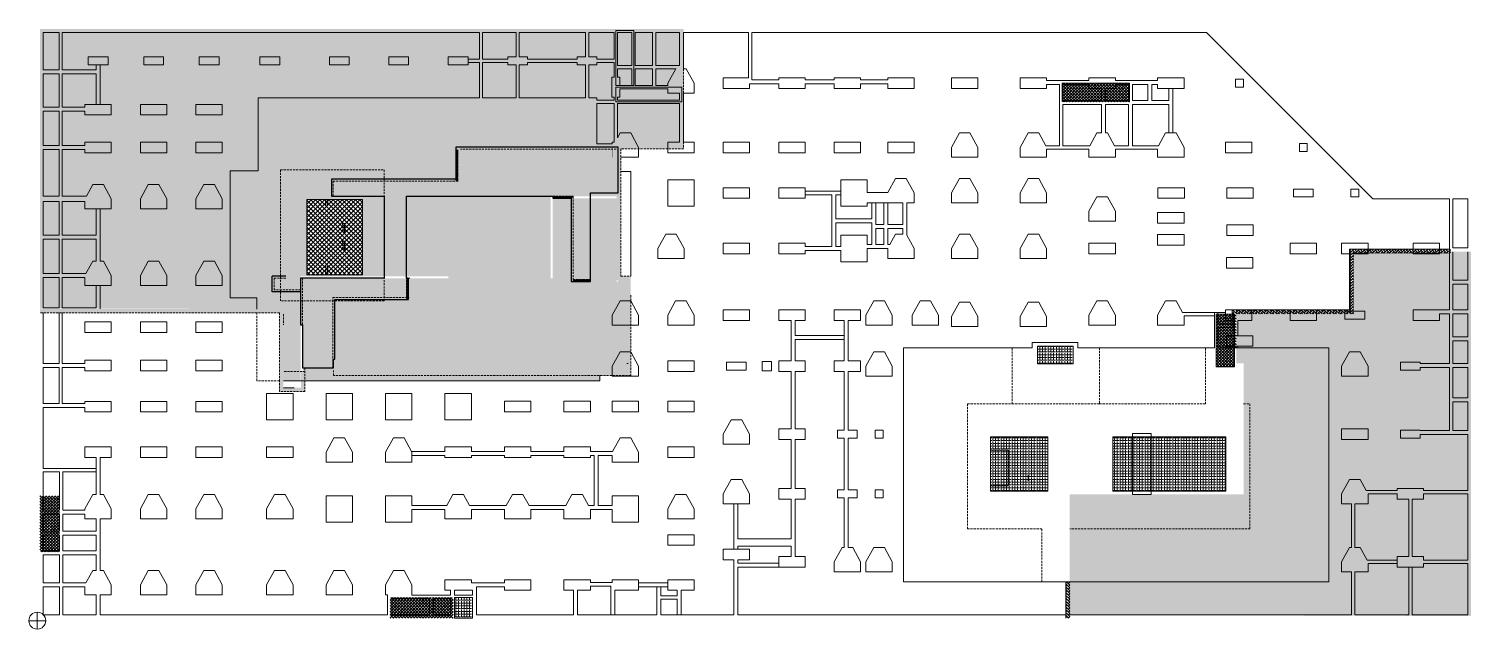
# Model space of a CAD drawing. Header units: millimetres. Extents: x -1281 to 217000, y -1281 to 89532.
import ezdxf

# ---------------------------------------------------------------- set-up
doc = ezdxf.new("R2010")
doc.units = ezdxf.units.MM
doc.linetypes.add('HIDDEN2', pattern=[4.7625, 3.175, -1.5875])
doc.layers.get('0').update_dxf_attribs({"lineweight": 20})
doc.layers.get('Defpoints').update_dxf_attribs({"color": 151, "lineweight": 9})
doc.layers.add('A-TXT1', color=3, linetype='Continuous')
for name, color, linetype, lineweight in [('NDC_S_ HATCH HIDE', 251, 'Continuous', 9), ('NDC_S_DIM', 1, 'Continuous', 15), ('NDC_S_FOUNDATION', 6, 'Continuous', 35), ('NDC_S_HATCH MATERIAL', 8, 'Continuous', 13), ('NDC_S_THIN LINE', 8, 'Continuous', 9)]:
    doc.layers.add(name, color=color, linetype=linetype, lineweight=lineweight)
pattern_1 = [(0, (0, 0), (0, 419.1), [304.8, -114.3]), (90, (0, 0), (-419.1, 3e-14), [304.8, -114.3])]

msp = doc.modelspace()

# ---------------------------------------------------------------- hatches: boundary and pattern name
at = {"layer": 'NDC_S_ HATCH HIDE', "ltscale": 100}
h = msp.add_hatch(dxfattribs=at)
h.set_pattern_fill('CROSS', color=251, scale=100)
h.paths.add_polyline_path([(78000, 51800), (77700, 51800), (77700, 64200), (62199, 64200), (62200, 51800), (56199, 51800), (56199, 49750), (56199, 51800), (40150, 51800), (40150, 36300), (44850, 36300), (44850, 38550), (44850, 36300), (62850, 36300), (85150, 36300), (85150, 37700), (89200, 37700), (89200, 38076), (89200, 51500), (87900, 51500), (87900, 51300), (87702, 51300), (87702, 63900), (78000, 63900)])
h.paths.add_polyline_path([(40799, 63700), (49199, 63700), (49199, 52300), (40799, 52300)])
h.paths.add_polyline_path([(39850, 49750), (39850, 49750), (39850, 52100), (62199, 52100), (62199, 64200), (87702, 64200), (87702, 66800), (87702, 71950), (97200, 71950), (97200, 89500), (400, 89532), (400, 47218), (37248, 47150), (37252, 36300), (39850, 36300)])
h = msp.add_hatch(dxfattribs=at)
h.set_pattern_fill('CROSS', color=251, scale=100)
h.paths.add_polyline_path([(217000, 55800), (199200, 55800), (199200, 46900), (181450, 46900), (181450, 38950), (182550, 38950), (182550, 28300), (182550, 19100), (156260, 19100), (156250, 900), (217000, 700), (217000, 28300), (217000, 28300)])
at = {"layer": 'NDC_S_DIM', "ltscale": 100}
h = msp.add_hatch(dxfattribs=at)
h.set_pattern_fill('ANSI37', color=251, scale=100)
h.paths.add_polyline_path([(155100, 81300), (165300, 81300), (165300, 78500), (155100, 78500)])
h = msp.add_hatch(dxfattribs=at)
h.set_pattern_fill('ANSI37', color=251, scale=100)
h.paths.add_polyline_path([(178400, 38400), (181200, 38400), (181200, 46350), (178400, 46350)])
h = msp.add_hatch(dxfattribs=at)
h.set_pattern_fill('ANSI37', color=251, scale=100)
h.paths.add_polyline_path([(400, 12600), (400, 10400), (3350, 10400), (3350, 18900), (400, 18900), (400, 12600)])
h = msp.add_hatch(dxfattribs=at)
h.set_pattern_fill('ANSI37', color=251, scale=100)
h.paths.add_polyline_path([(59700, 400), (62950, 400), (62950, 3500), (53400, 3500), (53400, 400)])
at = {"layer": 'NDC_S_HATCH MATERIAL', "ltscale": 100}
h = msp.add_hatch(dxfattribs=at)
h.set_pattern_fill('ANSI37', color=256, scale=150)
h.paths.add_polyline_path([(40799, 52300), (49199, 52300), (49199, 63700), (40799, 63700)])
h = msp.add_hatch(dxfattribs=at)
h.set_pattern_fill('ANGLE', color=256, scale=60)
h.set_pattern_definition(pattern_1)
h.paths.add_polyline_path([(151350, 38850), (156750, 38850), (156750, 41550), (151350, 41550)])
h = msp.add_hatch(dxfattribs=at)
h.set_pattern_fill('ANGLE', color=256, scale=60)
h.set_pattern_definition(pattern_1)
h.paths.add_polyline_path([(152950, 19600), (152950, 27800), (144250, 27800), (144250, 19600)])
h = msp.add_hatch(dxfattribs=at)
h.set_pattern_fill('ANGLE', color=256, scale=60)
h.set_pattern_definition(pattern_1)
h.paths.add_polyline_path([(162750, 19600), (179850, 19600), (179850, 27800), (162750, 27800)])
h = msp.add_hatch(dxfattribs=at)
h.set_pattern_fill('ANGLE', color=256, scale=60)
h.set_pattern_definition([(0, (50, 150), (0, 419.1), [304.8, -114.3]), (90, (50, 150), (-419.1, 3e-14), [304.8, -114.3])])
h.paths.add_polyline_path([(63150, 400), (65850, 400), (65850, 3500), (63150, 3500)])
at = {"layer": 'NDC_S_THIN LINE', "ltscale": 100}
h = msp.add_hatch(dxfattribs=at)
h.set_pattern_fill('AR-HBONE', color=251, scale=3)
h.set_pattern_definition([(45, (4.5, -17025.54), (0, 431.0523), [914.4, -304.8]), (135, (220.04, -16810), (4e-14, 431.0523), [914.4, -304.8])])
h.paths.add_polyline_path([(40500, 34650), (40500, 37700), (39900, 37700), (39900, 35250), (37250, 35250), (37250, 46100), (37250, 46350), (37250, 47150), (405, 47150), (405, 46550), (36650, 46550), (36650, 34650)])
h.paths.add_polyline_path([(44850, 37700), (44850, 37100), (81700, 37100), (83200, 37100), (85150, 37100), (89800, 37100), (89800, 52100), (88302, 52100), (88302, 71400), (97800, 71400), (97800, 72600), (97800, 78250), (97800, 83480), (97800, 89500), (97200, 89500), (97200, 83700), (97200, 79800), (97200, 77694), (97200, 72000), (87702, 72000), (87702, 51500), (89200, 51500), (89200, 37700), (84550, 37700), (83200, 37700)])
h = msp.add_hatch(dxfattribs=at)
h.set_pattern_fill('BTCT', color=251, scale=50, pattern_type=2)
h.set_pattern_definition([(50, (0, 0), (358.6301, -31.3761), [37.5, -412.5]), (355, (0, 0), (-69.3757, 376.096), [30, -330]), (100.4514, (29.9, -2.6), (289.2547, 344.7198), [31.8701, -350.571]), (46.1842, (0, 100), (533.6205, -82.7595), [56.25, -618.75]), (96.6356, (44.47, 93.1), (467.3314, 487.059), [47.805, -525.8565]), (351.1842, (0, 100), (467.331, 487.0593), [45, -495]), (21, (50, 75), (298.4535, -201.3094), [37.5, -412.5]), (326, (50, 75), (121.6577, 362.575), [30, -330]), (71.4514, (74.87, 58.22), (420.1113, 161.2652), [31.8701, -350.571]), (37.5, (0, 0), (6.07993, 166.44693), [0, -326, 0, -335, 0, -331.25]), (7.5, (0, 0), (131.53477, 197.20586), [0, -191, 0, -318.5, 0, -126.25]), (327.5, (-111.5, 0), (266.91122, -11.27744), [0, -125, 0, -390, 0, -517.5]), (317.5, (-161.5, 0), (291.5931, 50.0525), [0, -162.5, 0, -259, 0, -367.5]), (45, (0, 0), (-79.54951, 79.54951), [])])
h.paths.add_polyline_path([(63650, 71250), (63350, 71250), (63350, 66500), (63650, 66500)])
h = msp.add_hatch(dxfattribs=at)
h.set_pattern_fill('BTCT', color=251, scale=50, angle=90, pattern_type=2)
h.set_pattern_definition([(140, (135660, 7950), (31.3761, 358.6301), [37.5, -412.5]), (85, (135660, 7950), (-376.096, -69.3757), [30, -330]), (190.4514, (135662.6, 7979.9), (-344.7198, 289.2547), [31.8701, -350.571]), (136.1842, (135560, 7950), (82.7595, 533.6205), [56.25, -618.75]), (186.6356, (135566.9, 7994.47), (-487.059, 467.3314), [47.805, -525.8565]), (81.1842, (135560, 7950), (-487.0593, 467.331), [45, -495]), (111, (135585, 8000), (201.3094, 298.4535), [37.5, -412.5]), (56, (135585, 8000), (-362.575, 121.6577), [30, -330]), (161.4514, (135601.78, 8024.87), (-161.2652, 420.1113), [31.8701, -350.571]), (127.5, (135660, 7950), (-166.44693, 6.07993), [0, -326, 0, -335, 0, -331.25]), (97.5, (135660, 7950), (-197.20586, 131.53477), [0, -191, 0, -318.5, 0, -126.25]), (57.5, (135660, 7838.5), (11.27744, 266.91122), [0, -125, 0, -390, 0, -517.5]), (47.5, (135660, 7788.5), (-50.0525, 291.5931), [0, -162.5, 0, -259, 0, -367.5]), (135, (135660, 7950), (-79.54951, -79.54951), [])])
h.paths.add_polyline_path([(64050, 71650), (64050, 71350), (87702, 71350), (87702, 71650)])
h = msp.add_hatch(dxfattribs=at)
h.set_pattern_fill('BTCT', color=251, scale=50, pattern_type=2)
h.set_pattern_definition([(50, (-18850, -4450), (358.6301, -31.3761), [37.5, -412.5]), (355, (-18850, -4450), (-69.3757, 376.0961), [30, -330]), (100.4514, (-18820.1, -4452.6), (289.2547, 344.7198), [31.8701, -350.571]), (46.1842, (-18850, -4350), (533.6205, -82.7595), [56.25, -618.75]), (96.6356, (-18805.53, -4356.9), (467.3314, 487.059), [47.8051, -525.8565]), (351.1842, (-18850, -4350), (467.331, 487.0593), [45, -495]), (21, (-18800, -4375), (298.4535, -201.30945), [37.5, -412.5]), (326, (-18800, -4375), (121.6577, 362.575), [30, -330]), (71.4514, (-18775.13, -4391.78), (420.1113, 161.2652), [31.8701, -350.571]), (37.5, (-18850, -4450), (6.07993, 166.44693), [0, -326, 0, -335, 0, -331.25]), (7.5, (-18850, -4450), (131.53477, 197.20586), [0, -191, 0, -318.5, 0, -126.25]), (327.5, (-18961.5, -4450), (266.91122, -11.27744), [0, -125, 0, -390, 0, -517.5]), (317.5, (-19011.5, -4450), (291.5931, 50.0525), [0, -162.5, 0, -259, 0, -367.5]), (45, (-18850, -4450), (-79.54951, 79.54951), [])])
h.paths.add_polyline_path([(44800, 66500), (63350, 66500), (63350, 66800), (44500, 66800), (44500, 64200), (44800, 64200)])
h = msp.add_hatch(dxfattribs=at)
h.set_pattern_fill('BTCT', color=251, scale=50, angle=90, pattern_type=2)
h.set_pattern_definition([(140, (149610, 500), (31.3761, 358.6301), [37.5, -412.5]), (85, (149610, 500), (-376.096, -69.3757), [30, -330]), (190.4514, (149612.6, 529.9), (-344.7198, 289.2547), [31.8701, -350.571]), (136.1842, (149510, 500), (82.7595, 533.6205), [56.25, -618.75]), (186.6356, (149516.9, 544.47), (-487.059, 467.3314), [47.805, -525.8565]), (81.1842, (149510, 500), (-487.0593, 467.331), [45, -495]), (111, (149535, 550), (201.3094, 298.4535), [37.5, -412.5]), (56, (149535, 550), (-362.575, 121.6577), [30, -330]), (161.4514, (149551.78, 574.87), (-161.2652, 420.1113), [31.8701, -350.571]), (127.5, (149610, 500), (-166.44693, 6.07993), [0, -326, 0, -335, 0, -331.25]), (97.5, (149610, 500), (-197.20586, 131.53477), [0, -191, 0, -318.5, 0, -126.25]), (57.5, (149610, 388.5), (11.27744, 266.91122), [0, -125, 0, -390, 0, -517.5]), (47.5, (149610, 338.5), (-50.0525, 291.5931), [0, -162.5, 0, -259, 0, -367.5]), (135, (149610, 500), (-79.54951, -79.54951), [])])
h.paths.add_polyline_path([(78000, 64200), (78000, 63900), (80950, 63900), (80950, 64200)])
h = msp.add_hatch(dxfattribs=at)
h.set_pattern_fill('BTCT', color=251, scale=50, pattern_type=2)
h.set_pattern_definition([(50, (17450, -7653.4), (358.6301, -31.3761), [37.5, -412.5]), (355, (17450, -7653.4), (-69.3757, 376.096), [30, -330]), (100.4514, (17479.9, -7656.02), (289.2547, 344.7198), [31.8701, -350.571]), (46.1842, (17450, -7553.4), (533.6205, -82.7595), [56.25, -618.75]), (96.6356, (17494.47, -7560.3), (467.3314, 487.059), [47.805, -525.8565]), (351.1842, (17450, -7553.4), (467.331, 487.0593), [45, -495]), (21, (17500, -7578.4), (298.4535, -201.3094), [37.5, -412.5]), (326, (17500, -7578.4), (121.6577, 362.575), [30, -330]), (71.4514, (17524.87, -7595.2), (420.1113, 161.2652), [31.8701, -350.571]), (37.5, (17450, -7653.41), (6.07993, 166.44693), [0, -326, 0, -335, 0, -331.25]), (7.5, (17450, -7653.41), (131.53477, 197.20586), [0, -191, 0, -318.5, 0, -126.25]), (327.5, (17338.5, -7653.41), (266.91122, -11.27744), [0, -125, 0, -390, 0, -517.5]), (317.5, (17288.5, -7653.4), (291.5931, 50.0525), [0, -162.5, 0, -259, 0, -367.5]), (45, (17450, -7653.41), (-79.54951, 79.54951), [])])
h.paths.add_polyline_path([(81100, 64200), (80800, 64200), (80800, 51300), (81100, 51300)])
h = msp.add_hatch(dxfattribs=at)
h.set_pattern_fill('AR-HBONE', color=251, scale=3)
h.set_pattern_definition([(45, (-129833.46, 0), (0, 431.0523), [914.4, -304.8]), (135, (-129617.93, 215.53), (4e-14, 431.0523), [914.4, -304.8])])
h.paths.add_polyline_path([(199200, 55598), (213850, 55598), (213850, 56198), (198600, 56198), (198600, 47000), (180850, 47000), (180850, 41300), (181450, 41300), (181450, 46400), (199200, 46400)])
h = msp.add_hatch(dxfattribs=at)
h.set_pattern_fill('BTCT', color=251, scale=50, pattern_type=2)
h.set_pattern_definition([(50, (-23500, -19449.98), (358.6301, -31.3761), [37.5, -412.5]), (355, (-23500, -19449.98), (-69.3757, 376.096), [30, -330]), (100.4514, (-23470.1, -19452.6), (289.2547, 344.7198), [31.8701, -350.571]), (46.1842, (-23500, -19350), (533.6205, -82.7595), [56.25, -618.75]), (96.6356, (-23455.53, -19356.9), (467.3314, 487.059), [47.805, -525.8565]), (351.1842, (-23500, -19350), (467.331, 487.0593), [45, -495]), (21, (-23450, -19374.98), (298.4535, -201.3094), [37.5, -412.5]), (326, (-23450, -19374.98), (121.6577, 362.575), [30, -330]), (71.4514, (-23425.13, -19391.76), (420.1113, 161.2652), [31.8701, -350.571]), (37.5, (-23500, -19449.98), (6.07993, 166.44693), [0, -326, 0, -335, 0, -331.25]), (7.5, (-23500, -19449.98), (131.53477, 197.20586), [0, -191, 0, -318.5, 0, -126.25]), (327.5, (-23611.5, -19449.98), (266.91122, -11.27744), [0, -125, 0, -390, 0, -517.5]), (317.5, (-23661.5, -19449.98), (291.5931, 50.0525), [0, -162.5, 0, -259, 0, -367.5]), (45, (-23500, -19449.98), (-79.54951, 79.54951), [])])
h.paths.add_polyline_path([(40150, 51800), (39850, 51800), (39850, 50050), (35850, 50050), (35850, 51800), (37600, 51800), (37600, 52100), (35550, 52100), (35550, 49750), (39850, 49750), (39850, 44750), (40150, 44750)])
h = msp.add_hatch(dxfattribs=at)
h.set_pattern_fill('BTCT', color=251, scale=50, pattern_type=2)
h.set_pattern_definition([(50, (-7450.8, -19450), (358.6301, -31.3761), [37.5, -412.5]), (355, (-7450.8, -19450), (-69.3757, 376.096), [30, -330]), (100.4514, (-7420.9, -19452.6), (289.2547, 344.7198), [31.8701, -350.571]), (46.1842, (-7450.8, -19350), (533.6205, -82.7595), [56.25, -618.75]), (96.6356, (-7406.33, -19356.9), (467.3314, 487.059), [47.805, -525.8565]), (351.1842, (-7450.8, -19350), (467.331, 487.0593), [45, -495]), (21, (-7400.8, -19375), (298.4535, -201.3094), [37.5, -412.5]), (326, (-7400.8, -19375), (121.6577, 362.575), [30, -330]), (71.4514, (-7375.93, -19391.78), (420.1113, 161.2652), [31.8701, -350.571]), (37.5, (-7450.8, -19450), (6.07993, 166.44693), [0, -326, 0, -335, 0, -331.25]), (7.5, (-7450.8, -19450), (131.53477, 197.20586), [0, -191, 0, -318.5, 0, -126.25]), (327.5, (-7562.3, -19450), (266.91122, -11.27744), [0, -125, 0, -390, 0, -517.5]), (317.5, (-7612.3, -19450), (291.5931, 50.0525), [0, -162.5, 0, -259, 0, -367.5]), (45, (-7450.8, -19450), (-79.54951, 79.54951), [])])
h.paths.add_polyline_path([(56199, 51800), (55899, 51800), (55899, 48600), (56199, 48600)])
h = msp.add_hatch(dxfattribs=at)
h.set_pattern_fill('BTCT', color=251, scale=50, angle=90, pattern_type=2)
h.set_pattern_definition([(140, (152710.68, -12100), (31.3761, 358.6301), [37.5, -412.5]), (85, (152710.68, -12100), (-376.096, -69.3757), [30, -330]), (190.4514, (152713.3, -12070.1), (-344.7198, 289.2547), [31.8701, -350.571]), (136.1842, (152610.68, -12100), (82.7595, 533.6205), [56.25, -618.75]), (186.6356, (152617.57, -12055.53), (-487.059, 467.3314), [47.805, -525.8565]), (81.1842, (152610.7, -12100), (-487.0593, 467.331), [45, -495]), (111, (152635.68, -12050), (201.3094, 298.4535), [37.5, -412.5]), (56, (152635.68, -12050), (-362.575, 121.6577), [30, -330]), (161.4514, (152652.45, -12025.13), (-161.2652, 420.1113), [31.8701, -350.571]), (127.5, (152710.68, -12100), (-166.44693, 6.07993), [0, -326, 0, -335, 0, -331.25]), (97.5, (152710.68, -12100), (-197.20586, 131.53477), [0, -191, 0, -318.5, 0, -126.25]), (57.5, (152710.68, -12211.5), (11.27744, 266.91122), [0, -125, 0, -390, 0, -517.5]), (47.5, (152710.68, -12261.5), (-50.0525, 291.5931), [0, -162.5, 0, -259, 0, -367.5]), (135, (152710.68, -12100), (-79.54951, -79.54951), [])])
h.paths.add_polyline_path([(81101, 51600), (81101, 51300), (83700, 51300), (83700, 51600)])
h = msp.add_hatch(dxfattribs=at)
h.set_pattern_fill('BTCT', color=251, scale=50, angle=90, pattern_type=2)
h.set_pattern_definition([(140, (125310.68, -14800), (31.3761, 358.6301), [37.5, -412.5]), (85, (125310.68, -14800), (-376.0961, -69.3757), [30, -330]), (190.4514, (125313.3, -14770.1), (-344.7198, 289.2547), [31.8701, -350.571]), (136.1842, (125210.68, -14800), (82.7595, 533.6205), [56.25, -618.75]), (186.6356, (125217.57, -14755.53), (-487.059, 467.3314), [47.805, -525.8565]), (81.1842, (125210.7, -14800), (-487.0593, 467.331), [45, -495]), (111, (125235.68, -14750), (201.30945, 298.4535), [37.5, -412.5]), (56, (125235.68, -14750), (-362.575, 121.6577), [30, -330]), (161.4514, (125252.45, -14725.13), (-161.2652, 420.1113), [31.8701, -350.571]), (127.5, (125310.68, -14800), (-166.44693, 6.07993), [0, -326, 0, -335, 0, -331.25]), (97.5, (125310.68, -14800), (-197.20586, 131.53477), [0, -191, 0, -318.5, 0, -126.25]), (57.5, (125310.68, -14911.5), (11.27744, 266.91122), [0, -125, 0, -390, 0, -517.5]), (47.5, (125310.68, -14961.5), (-50.0525, 291.5931), [0, -162.5, 0, -259, 0, -367.5]), (135, (125310.68, -14800), (-79.54951, -79.54951), [])])
h.paths.add_polyline_path([(44750, 48900), (44750, 48600), (56199, 48597), (56199, 48897)])
h = msp.add_hatch(dxfattribs=at)
h.set_pattern_fill('BTCT', color=251, scale=50, pattern_type=2)
h.set_pattern_definition([(50, (-18600, -22650), (358.6301, -31.3761), [37.5, -412.5]), (355, (-18600, -22650), (-69.3757, 376.096), [30, -330]), (100.4514, (-18570.1, -22652.6), (289.2547, 344.7198), [31.8701, -350.571]), (46.1842, (-18600, -22550), (533.6205, -82.7595), [56.25, -618.75]), (96.6356, (-18555.53, -22556.9), (467.3314, 487.059), [47.805, -525.8565]), (351.1842, (-18600, -22550), (467.331, 487.0593), [45, -495]), (21, (-18550, -22575), (298.4535, -201.3094), [37.5, -412.5]), (326, (-18550, -22575), (121.6577, 362.575), [30, -330]), (71.4514, (-18525.13, -22591.78), (420.1113, 161.2652), [31.8701, -350.571]), (37.5, (-18600, -22650), (6.07993, 166.44693), [0, -326, 0, -335, 0, -331.25]), (7.5, (-18600, -22650), (131.53477, 197.20586), [0, -191, 0, -318.5, 0, -126.25]), (327.5, (-18711.5, -22650), (266.91122, -11.27744), [0, -125, 0, -390, 0, -517.5]), (317.5, (-18761.5, -22650), (291.5931, 50.0525), [0, -162.5, 0, -259, 0, -367.5]), (45, (-18600, -22650), (-79.54951, 79.54951), [])])
h.paths.add_polyline_path([(45050, 48600), (44750, 48600), (44750, 38300), (45050, 38300)])
h = msp.add_hatch(dxfattribs=at)
h.set_pattern_fill('AR-HBONE', color=251, scale=3)
edge = h.paths.add_edge_path()
edge.add_arc((156199, 1924), 3976, 89.12674, 90.87326)
edge.add_line((156139, 5900), (155660, 5900))
edge.add_line((155660, 5900), (155660, 900))
edge.add_line((155660, 900), (155660, 400))
edge.add_line((155660, 400), (156260, 400))
edge.add_line((156260, 400), (156260, 5900))

# ---------------------------------------------------------------- linework, layer by layer
at = {"ltscale": 100}
for p, q in [((3300, 89000), (900, 89000)), ((900, 83350), (900, 89000)), ((3300, 89000), (3300, 83350)), ((66900, 89000), (3750, 89000)), ((66900, 84950), (66900, 89000)), ((67400, 84950), (67400, 89000)), ((72450, 89000), (67400, 89000)), ((82950, 89000), (72950, 89000)), ((87300, 89000), (83450, 89000)), ((87800, 84000), (87800, 89000)), ((90000, 89000), (87800, 89000)), ((90000, 84000), (90000, 89000)), ((90500, 84000), (90500, 89000)), ((93100, 89000), (90500, 89000)), ((93100, 84000), (93100, 89000)), ((97200, 89000), (93600, 89000)), ((93600, 84000), (93600, 89000)), ((97200, 84000), (97200, 89000)), ((176925, 89000), (108150, 89000)), ((176925, 89000), (202125, 63800)), ((3300, 83350), (900, 83350)), ((8900, 83350), (3750, 83350)), ((8900, 84100), (8900, 83350)), ((9500, 84100), (9500, 78100)), ((66900, 84950), (65200, 84950)), ((66900, 84450), (65200, 84450)), ((66900, 79100), (66900, 84450)), ((71200, 84950), (67400, 84950)), ((71200, 84450), (67400, 84450)), ((67400, 79100), (67400, 84450)), ((87800, 84000), (90000, 84000)), ((87800, 82200), (87800, 83500)), ((90500, 84000), (93100, 84000)), ((93600, 84000), (97200, 84000)), ((93600, 80950), (93600, 83500)), ((900, 77700), (900, 82750)), ((3300, 82750), (900, 82750)), ((3300, 82750), (3300, 77700)), ((8900, 82750), (3750, 82750)), ((8900, 82750), (8900, 78100)), ((90000, 80950), (88150, 80950)), ((95400, 80950), (93600, 80950)), ((107800, 81200), (112200, 81200)), ((116200, 81800), (120600, 81800)), ((116200, 81200), (120600, 81200)), ((124600, 81800), (128700, 81800)), ((124600, 81200), (128700, 81200)), ((152750, 81700), (159150, 81700)), ((154725, 81100), (152750, 81100)), ((154725, 81100), (154725, 71850)), ((159150, 81100), (155225, 81100)), ((155225, 81100), (155225, 78675)), ((163150, 81700), (169550, 81700)), ((163150, 81100), (165125, 81100)), ((165125, 81100), (165125, 78675)), ((165725, 81100), (165725, 78675)), ((165725, 81100), (168075, 81100)), ((168075, 81100), (168075, 78675)), ((168675, 81100), (168675, 78675)), ((168675, 81100), (169550, 81100)), ((87800, 78750), (87800, 79200)), ((95400, 80450), (88150, 80450)), ((161050, 78675), (155225, 78675)), ((161050, 80500), (161050, 78675)), ((161650, 80500), (161650, 78675)), ((165125, 78675), (161650, 78675)), ((165725, 78675), (168075, 78675)), ((168675, 78675), (171250, 78675)), ((171250, 80500), (171250, 78675)), ((171850, 80500), (171850, 73780)), ((3300, 77700), (900, 77700)), ((900, 71900), (900, 77100)), ((3300, 77100), (900, 77100)), ((3300, 77100), (3300, 71900)), ((3750, 77100), (3750, 71900)), ((97200, 78250), (87800, 78250)), ((87800, 73053), (87800, 78250)), ((155225, 78075), (155225, 71850)), ((161050, 78075), (155225, 78075)), ((161050, 78075), (161050, 73780)), ((165125, 78075), (161650, 78075)), ((161650, 78075), (161650, 73780)), ((165125, 78075), (165125, 71850)), ((165725, 78075), (171250, 78075)), ((165725, 78075), (165725, 71850)), ((171250, 78075), (171250, 73780)), ((3300, 71900), (900, 71900)), ((3300, 71300), (900, 71300)), ((900, 64200), (900, 71300)), ((3300, 71300), (3300, 64200)), ((7200, 71900), (3750, 71900)), ((7200, 71300), (3750, 71300)), ((3750, 71300), (3750, 64200)), ((159150, 71350), (152750, 71350)), ((159288, 71850), (155225, 71850)), ((165125, 71850), (163012, 71850)), ((169550, 71350), (163150, 71350)), ((169688, 71850), (165725, 71850)), ((89800, 67950), (88302, 67950)), ((89800, 52100), (89800, 67950)), ((121600, 62700), (121600, 66700)), ((121600, 66700), (125600, 66700)), ((125600, 66700), (125600, 64775)), ((128741, 64775), (129900, 66880)), ((131500, 66880), (129900, 66880)), ((132700, 64700), (131500, 66880)), ((3300, 64200), (900, 64200)), ((900, 58300), (900, 63400)), ((900, 63400), (3300, 63400)), ((3300, 63400), (3300, 58300)), ((3750, 64200), (7420, 64200)), ((3750, 63400), (3750, 58300)), ((3750, 63400), (7200, 63400)), ((116200, 65000), (121600, 65000)), ((120255, 64400), (116200, 64400)), ((120255, 56600), (120255, 64400)), ((120855, 64400), (120855, 60775)), ((120855, 64400), (121600, 64400)), ((125600, 64775), (128741, 64775)), ((132700, 63200), (132700, 64700)), ((202125, 63800), (213725, 63800)), ((213725, 47000), (213725, 63800)), ((214225, 56400), (214225, 63800)), ((216500, 63800), (214225, 63800)), ((216500, 56400), (216500, 63800)), ((8900, 62300), (8900, 58300)), ((9500, 62300), (9500, 54380)), ((121600, 62700), (125600, 62700)), ((125600, 63200), (130975, 63200)), ((125600, 62700), (125600, 63200)), ((126900, 59925), (126900, 63200)), ((128100, 63200), (128100, 59925)), ((128700, 59925), (128700, 63200)), ((130975, 63200), (130975, 59925)), ((131575, 63200), (132700, 63200)), ((131575, 63200), (131575, 58343)), ((126300, 60775), (120855, 60775)), ((120855, 60175), (126300, 60175)), ((126300, 56900), (126300, 60175)), ((128100, 59925), (126900, 59925)), ((126900, 56900), (126900, 59325)), ((126900, 59325), (128100, 59325)), ((128100, 59325), (128100, 56900)), ((130975, 59925), (128700, 59925)), ((128700, 56900), (128700, 59325)), ((128700, 59325), (130975, 59325)), ((130975, 59325), (130975, 58480)), ((3300, 58300), (900, 58300)), ((900, 52500), (900, 57700)), ((3300, 57700), (900, 57700)), ((3300, 57700), (3300, 52500)), ((8900, 58300), (3750, 58300)), ((8900, 57700), (3750, 57700)), ((3750, 57700), (3750, 52500)), ((8900, 57700), (8900, 54380)), ((129030, 56900), (128700, 56900)), ((129900, 58480), (129030, 56900)), ((130975, 58480), (129900, 58480)), ((131575, 58343), (132700, 56300)), ((128700, 56300), (125600, 56300)), ((125600, 56300), (125600, 54300)), ((128700, 54800), (128700, 56300)), ((132700, 54800), (128700, 54800)), ((132700, 56300), (132700, 54800)), ((198600, 47000), (198601, 56198)), ((198601, 56198), (213726, 56198)), ((214225, 56400), (216500, 56400)), ((214225, 51500), (214225, 55800)), ((216500, 51500), (216500, 55800)), ((3300, 52500), (900, 52500)), ((7365, 52500), (3750, 52500)), ((125600, 54300), (121600, 54300)), ((900, 47350), (900, 51900)), ((3300, 51900), (900, 51900)), ((3300, 51900), (3300, 47350)), ((7200, 51900), (3750, 51900)), ((3750, 51900), (3750, 47350)), ((8900, 50700), (8900, 47350)), ((9500, 50700), (9496, 47180)), ((216500, 51500), (214225, 51500)), ((214225, 47000), (214225, 50900)), ((216500, 50900), (214225, 50900)), ((216500, 47000), (216500, 50900)), ((3300, 47350), (900, 47350)), ((900, 46550), (900, 38900)), ((3300, 46550), (3300, 38900)), ((8900, 47350), (3750, 47350)), ((3750, 46550), (3750, 38900)), ((179800, 46600), (173330, 46600)), ((178175, 46100), (173550, 46100)), ((179800, 46600), (178675, 46600)), ((178675, 46600), (178675, 44850)), ((198600, 47000), (180850, 47000)), ((180850, 41499), (180850, 47000)), ((181200, 44850), (181200, 45900)), ((216500, 47000), (214225, 47000)), ((216500, 46400), (214225, 46400)), ((214225, 42950), (214225, 46400)), ((216500, 42950), (216500, 46400)), ((114100, 45400), (114100, 39300)), ((178675, 44850), (181200, 44850)), ((178675, 44350), (178675, 41300)), ((178675, 44350), (180850, 44350)), ((122100, 42550), (114700, 42550)), ((181700, 41513), (181700, 41300)), ((216500, 42950), (214225, 42950)), ((214225, 38900), (214225, 42350)), ((216500, 42350), (214225, 42350)), ((216500, 38900), (216500, 42350)), ((3300, 38900), (900, 38900)), ((3300, 38300), (900, 38300)), ((900, 38300), (900, 32850)), ((3300, 38300), (3300, 33750)), ((3300, 38050), (3300, 32850)), ((7200, 38900), (3750, 38900)), ((7200, 38300), (3750, 38300)), ((3750, 38300), (3750, 33750)), ((3750, 38050), (3750, 32850)), ((122700, 37700), (122700, 28800)), ((213725, 38900), (209300, 38900)), ((213725, 38300), (209300, 38300)), ((213725, 28750), (213725, 38300)), ((216500, 38900), (214225, 38900)), ((216500, 38300), (214225, 38300)), ((214225, 33700), (214225, 38300)), ((216500, 33700), (216500, 38300)), ((3300, 32850), (900, 32850)), ((7200, 32850), (3750, 32850)), ((216500, 33700), (214225, 33700)), ((214225, 28750), (214225, 33100)), ((216500, 33100), (214225, 33100)), ((216500, 28750), (216500, 33100)), ((7200, 32250), (900, 32250)), ((900, 32250), (900, 23025)), ((216500, 28750), (214225, 28750)), ((122700, 27600), (122700, 19800)), ((216500, 28150), (209300, 28150)), ((216500, 19700), (216500, 28150)), ((56700, 25600), (61700, 25600)), ((56700, 25000), (61700, 25000)), ((65700, 25600), (70700, 25600)), ((65700, 25000), (70700, 25000)), ((74700, 25600), (79700, 25600)), ((74700, 25000), (79700, 25000)), ((83700, 25600), (87055, 25600)), ((83700, 25000), (84300, 25000)), ((84300, 17400), (84300, 25000)), ((84900, 17400), (84900, 25000)), ((84900, 25000), (87000, 25000)), ((900, 23025), (8900, 23025)), ((900, 22525), (3350, 22525)), ((900, 16700), (900, 22525)), ((3350, 22525), (3350, 16700)), ((3850, 22525), (3850, 16700)), ((3850, 22525), (8900, 22525)), ((201125, 19700), (205800, 19700)), ((209800, 19700), (216500, 19700)), ((62900, 19080), (61975, 17400)), ((64500, 19080), (62900, 19080)), ((65425, 17400), (64500, 19080)), ((71900, 19080), (70975, 17400)), ((73500, 19080), (71900, 19080)), ((74425, 17400), (73500, 19080)), ((80900, 19080), (79975, 17400)), ((82500, 19080), (80900, 19080)), ((83425, 17400), (82500, 19080)), ((105400, 10800), (105400, 17700)), ((106000, 12370), (106000, 17700)), ((114100, 18400), (114100, 12370)), ((122700, 18600), (122700, 11080)), ((198900, 17700), (198900, 11080)), ((199400, 17700), (199400, 11080)), ((201400, 19200), (205800, 19200)), ((207550, 18400), (207550, 9700)), ((208050, 18400), (208050, 9700)), ((209800, 19200), (216500, 19200)), ((216500, 9150), (216500, 19200)), ((216500, 9150), (216500, 19200)), ((900, 16700), (3350, 16700)), ((900, 13525), (900, 16100)), ((900, 16100), (3350, 16100)), ((3350, 16100), (3350, 13525)), ((3850, 16700), (7200, 16700)), ((3850, 16100), (7200, 16100)), ((3850, 16100), (3850, 13525)), ((8900, 15400), (8900, 13525)), ((9500, 15400), (9500, 7580)), ((61700, 15400), (65700, 15400)), ((83700, 16800), (87000, 16800)), ((87000, 17400), (84900, 17400)), ((900, 13525), (3350, 13525)), ((3850, 13525), (8900, 13525)), ((900, 10550), (900, 12925)), ((900, 12925), (3350, 12925)), ((3350, 12925), (3350, 10550)), ((3850, 12925), (8900, 12925)), ((3850, 12925), (3850, 10550)), ((8900, 12925), (8900, 10550)), ((114100, 12370), (106000, 12370)), ((106000, 10800), (106000, 11270)), ((114100, 11270), (106000, 11270)), ((114100, 11270), (114100, 9700)), ((900, 10550), (3350, 10550)), ((900, 5700), (900, 9950)), ((900, 9950), (3350, 9950)), ((3350, 9950), (3350, 5700)), ((3850, 10550), (8900, 10550)), ((3850, 9950), (8900, 9950)), ((3850, 9950), (3850, 5700)), ((8900, 9950), (8900, 7580)), ((205800, 9150), (201262, 9150)), ((216500, 9150), (209800, 9150)), ((106000, 8100), (106000, 900)), ((112200, 8100), (106000, 8100)), ((198900, 7400), (198900, 900)), ((199400, 7400), (199400, 900)), ((205800, 8650), (201400, 8650)), ((207550, 8100), (207550, 900)), ((208050, 8100), (208050, 900)), ((216500, 8650), (209800, 8650)), ((216500, 900), (216500, 8650)), ((216500, 900), (216500, 8650)), ((3350, 5700), (900, 5700)), ((900, 900), (900, 5100)), ((3350, 5100), (900, 5100)), ((3350, 5100), (3350, 900)), ((7365, 5700), (3850, 5700)), ((7200, 5100), (3850, 5100)), ((3850, 5100), (3850, 900)), ((61700, 4600), (61700, 6200)), ((61700, 6200), (65700, 6200)), ((62550, 4600), (61700, 4600)), ((62550, 3850), (62550, 4600)), ((65850, 4600), (63150, 4600)), ((63150, 3850), (63150, 4600)), ((65700, 6200), (65700, 5700)), ((65700, 5700), (70700, 5700)), ((65850, 3850), (65850, 4600)), ((66450, 900), (66450, 5100)), ((66450, 5100), (70700, 5100)), ((81150, 900), (81150, 4600)), ((81750, 900), (81750, 4600)), ((83700, 5800), (87000, 5800)), ((83700, 5200), (86800, 5200)), ((86800, 900), (86800, 5200)), ((91000, 5700), (95400, 5700)), ((91000, 5100), (95400, 5100)), ((93775, 5100), (93775, 900)), ((94350, 5100), (94350, 3775)), ((96825, 4600), (96825, 3775)), ((155660, 5900), (155660, 900)), ((8900, 3900), (8900, 900)), ((9500, 3900), (9500, 900)), ((53575, 900), (53575, 3350)), ((53575, 3350), (59350, 3350)), ((59350, 900), (59350, 3350)), ((59950, 900), (59950, 3350)), ((59950, 3350), (62550, 3350)), ((62550, 900), (62550, 3350)), ((63150, 3850), (65850, 3850)), ((63150, 400), (63150, 3500)), ((94350, 3775), (96825, 3775)), ((94375, 3275), (96825, 3275)), ((94375, 3275), (94375, 900)), ((96825, 3275), (96825, 900)), ((3350, 900), (900, 900)), ((8900, 900), (3850, 900)), ((59350, 900), (53575, 900)), ((62550, 900), (59950, 900)), ((81150, 900), (66450, 900)), ((93775, 900), (81750, 900)), ((155660, 900), (106000, 900)), ((198900, 900), (156250, 900)), ((207550, 900), (199400, 900)), ((216500, 900), (208050, 900))]:
    msp.add_line(p, q, dxfattribs=at)
for points in [[(3750, 89000), (3750, 83350)], [(71200, 84950), (71200, 85301), (72450, 85301), (72450, 89000)], [(72950, 89000), (72950, 85301), (74200, 85301), (74200, 84950)], [(74200, 84950), (81700, 84950), (81700, 85300), (82950, 85300), (82950, 89000)], [(83450, 89000), (83450, 85300), (84700, 85300), (84700, 84950), (87300, 84950), (87300, 89000)], [(97800, 79800), (99400, 79800), (99400, 81300), (98200, 83480), (97800, 83480), (97800, 89000), (107650, 89000)], [(107800, 81200), (107800, 80500), (103800, 80500), (103800, 82100), (107650, 82100), (107650, 89000)], [(108150, 89000), (108150, 81800), (112200, 81800), (112200, 82100), (116200, 82100), (116200, 81800)], [(71200, 84450), (71200, 84101), (72450, 84101), (72450, 79100)], [(74200, 84450), (74200, 84101), (72950, 84101), (72950, 79100)], [(82950, 79099), (82950, 84100), (81700, 84100), (81700, 84450), (74200, 84450)], [(87300, 82200), (87300, 84450), (84700, 84450), (84700, 84100), (83450, 84100), (83450, 79099)], [(87800, 83500), (90000, 83500), (90000, 80950)], [(93600, 83500), (96611, 83500), (95400, 81300), (95400, 80950)], [(3750, 82750), (3750, 77700), (7200, 77700), (7200, 78100), (11200, 78100), (11200, 76500), (7200, 76500), (7200, 77100), (3750, 77100)], [(87300, 79200), (86950, 79200), (86950, 82200), (87300, 82200)], [(87800, 82200), (88150, 82200), (88150, 80950)], [(116200, 81200), (116200, 80500), (112200, 80500), (112200, 81200)], [(120600, 81800), (120600, 82100), (124600, 82100), (124600, 81800)], [(124600, 81200), (124600, 80500), (120600, 80500), (120600, 81200)], [(128700, 81800), (128700, 82100), (132700, 82100), (132700, 80500), (128700, 80500), (128700, 81200)], [(152750, 81100), (152750, 80500), (148750, 80500), (148750, 82100), (152750, 82100), (152750, 81700)], [(159150, 81700), (159150, 82100), (163150, 82100), (163150, 81700)], [(161050, 80500), (159150, 80500), (159150, 81100)], [(163150, 81100), (163150, 80500), (161650, 80500)], [(169550, 81700), (169550, 82100), (173550, 82100), (173550, 80500), (169550, 80500), (169550, 81100)], [(66900, 79100), (33400, 79100), (33400, 68030), (29200, 68030), (29200, 48830), (33200, 48830), (33200, 47150)], [(72450, 79100), (67400, 79100)], [(82950, 79100), (72950, 79100)], [(87300, 79200), (87300, 78750), (84700, 78750), (84700, 79100), (83450, 79100)], [(95400, 80450), (95400, 79800), (97200, 79800), (97200, 78750), (87800, 78750)], [(88150, 80450), (88150, 79200), (87800, 79200)], [(97800, 79800), (97800, 72400), (99400, 72400), (99400, 70800), (95400, 70800), (95400, 72400), (97200, 72400), (97200, 78250)], [(87000, 72150), (84700, 72150), (84700, 78250), (87300, 78250), (87300, 72400)], [(7200, 71900), (7200, 72400), (11200, 72400), (11200, 70800), (7200, 70800), (7200, 71300)], [(87000, 72150), (87000, 72400), (87300, 72400)], [(88302, 70100), (91000, 70100), (91000, 71600), (89800, 73780), (88200, 73780), (87800, 73053)], [(154725, 71850), (152612, 71850), (151550, 73780), (149950, 73780), (148750, 71600), (148750, 70100), (152750, 70100), (152750, 71350)], [(161050, 73780), (160350, 73780), (159288, 71850)], [(163012, 71850), (161950, 73780), (161650, 73780)], [(169550, 71350), (169550, 70100), (173550, 70100), (173550, 71600), (172350, 73780), (170750, 73780), (169688, 71850)], [(159150, 71350), (159150, 70100), (163150, 70100), (163150, 71350)], [(7200, 63400), (7200, 62300), (11200, 62300), (11200, 63800), (10000, 65980), (8400, 65980), (7420, 64200)], [(99400, 65100), (99400, 62700), (95400, 62700), (95400, 66700), (99400, 66700), (99400, 65100)], [(126300, 60775), (126300, 63200)], [(120855, 60175), (120855, 56600), (121600, 56600), (121600, 58300), (125600, 58300), (125600, 56900), (126300, 56900)], [(121600, 54300), (121600, 56000), (116200, 56000), (116200, 55500), (112200, 55500), (112200, 57100), (116200, 57100), (116200, 56600), (120255, 56600)], [(126900, 56900), (128100, 56900)], [(7200, 51900), (7200, 50700), (11200, 50700), (11200, 52200), (10000, 54380), (9500, 54380)], [(8900, 54380), (8400, 54380), (7365, 52500)], [(173330, 46600), (172350, 48380), (170750, 48380), (169550, 46200), (169550, 44700), (173550, 44700), (173550, 46100)], [(114100, 45400), (112200, 45400), (112200, 47000), (116200, 47000), (116200, 45400), (114700, 45400), (114700, 43150), (122100, 43150)], [(122700, 39300), (122700, 45400), (124600, 45400), (124600, 47000), (120600, 47000), (120600, 45400), (122100, 45400), (122100, 42650)], [(178175, 46600), (178175, 41300), (157450, 41300), (157450, 42100), (150550, 42100), (150550, 41300), (131100, 41300), (131100, 5900), (155660, 5900)], [(179800, 46600), (179800, 47000), (183800, 47000), (183800, 45400), (181700, 45400), (181700, 43113)], [(181200, 45400), (179800, 45400), (179800, 46600)], [(213725, 38900), (213725, 46400), (212200, 46400), (212200, 45400), (208200, 45400), (208200, 47000), (212200, 47000), (212200, 47000), (213725, 47000)], [(8900, 45200), (11200, 45200), (11200, 43600), (7200, 43600), (7200, 45200), (8900, 45200)], [(114700, 42550), (114700, 39300), (116200, 39300), (116200, 37700), (114700, 37700), (114700, 29000)], [(122100, 42550), (122100, 39300), (120600, 39300), (120600, 37700), (122100, 37700), (122100, 28800), (121100, 28800), (121100, 27600), (122100, 27600), (122100, 19800), (121100, 19800), (121100, 18600), (122100, 18600), (122100, 11080), (121800, 11080), (120600, 8900), (120600, 7400), (124600, 7400), (124600, 8900), (123400, 11080), (122700, 11080)], [(7200, 38900), (7200, 39400), (11200, 39400), (11200, 37800), (7200, 37800), (7200, 38300)], [(114100, 37700), (112200, 37700), (112200, 39300), (114100, 39300)], [(122700, 39300), (124600, 39300), (124600, 37700), (122700, 37700)], [(156260, 5900), (195450, 5900), (195450, 41300), (183800, 41300), (178675, 41300)], [(114100, 20000), (114100, 27400), (112200, 27400), (112200, 29000), (114100, 29000), (114100, 37700)], [(209300, 38300), (209300, 37899), (206300, 37899), (206300, 39099), (209300, 39099), (209300, 38900)], [(37250, 36300), (40405, 36300), (85150, 36300), (85150, 37100)], [(7200, 32850), (7200, 33178), (11200, 33178), (11200, 31578), (7200, 31578), (7200, 32250)], [(114700, 29000), (116200, 29000), (116200, 27400), (114700, 27400)], [(122700, 28800), (124100, 28800), (124100, 27600), (122700, 27600)], [(209300, 28150), (209300, 27599), (206300, 27599), (206300, 28799), (209300, 28799), (209300, 28750), (213725, 28750)], [(8900, 24700), (7200, 24700), (7200, 26300), (11200, 26300), (11200, 24700), (9500, 24700)], [(61700, 25600), (61700, 26300), (65700, 26300), (65700, 25600)], [(70700, 25600), (70700, 26300), (74700, 26300), (74700, 25600)], [(79700, 25600), (79700, 26300), (83700, 26300), (83700, 25600)], [(87000, 25000), (87000, 24000), (91000, 24000), (91000, 25500), (89800, 27680), (88200, 27680), (87055, 25600)], [(114700, 27400), (114700, 20000), (116200, 20000), (116200, 18400), (114700, 18400), (114700, 9700), (116200, 9700), (116200, 8100), (114700, 8100), (114100, 8100)], [(8900, 24700), (8900, 19080), (8400, 19080), (7200, 16900), (7200, 16700)], [(9500, 15400), (11200, 15400), (11200, 16900), (10000, 19080), (9500, 19080), (9500, 24700)], [(65700, 25000), (65700, 24700), (61700, 24700), (61700, 25000)], [(74700, 25000), (74700, 24700), (70700, 24700), (70700, 25000)], [(83700, 25000), (83700, 24700), (79700, 24700), (79700, 25000)], [(114100, 18400), (112200, 18400), (112200, 20000), (114100, 20000)], [(122700, 19800), (124100, 19800), (124100, 18600), (122700, 18600)], [(201125, 19700), (200200, 21380), (198600, 21380), (197400, 19200), (197400, 17700), (198900, 17700)], [(205800, 19700), (205800, 20000), (209800, 20000), (209800, 19700)], [(56700, 16800), (56700, 14900), (52700, 14900), (52700, 18900), (56700, 18900), (56700, 17400), (61975, 17400)], [(87000, 17400), (87000, 18900), (91000, 18900), (91000, 14900), (87000, 14900), (87000, 16800)], [(199400, 17700), (201400, 17700), (201400, 19200)], [(207550, 18400), (205800, 18400), (205800, 19200)], [(209800, 19200), (209800, 18400), (208050, 18400)], [(7200, 16100), (7200, 15400), (8900, 15400)], [(56700, 16800), (61700, 16800)], [(61700, 16800), (61700, 15400), (65700, 15400), (65700, 16800)], [(65425, 17400), (70975, 17400)], [(65700, 16800), (70700, 16800)], [(70700, 16800), (70700, 15400), (74700, 15400), (74700, 16800), (79700, 16800)], [(74425, 17400), (79975, 17400)], [(79700, 16800), (79700, 15400), (83700, 15400), (83700, 16800)], [(83425, 17400), (84300, 17400)], [(198900, 11080), (198600, 11080), (197400, 8900), (197400, 7400), (198900, 7400)], [(201262, 9150), (200200, 11080), (199400, 11080)], [(94375, 900), (105400, 900), (105400, 9200), (103800, 9200), (103800, 10800), (107800, 10800), (107800, 9200), (106000, 9200), (106000, 8700), (112200, 8700)], [(114100, 8100), (112200, 8100), (112200, 9700), (114100, 9700)], [(209800, 8650), (209800, 8100), (205800, 8100), (205800, 9700), (207550, 9700)], [(208050, 9700), (209800, 9700), (209800, 9150)], [(8900, 7580), (8400, 7580), (7365, 5700)], [(62550, 3850), (56700, 3850), (56700, 5400), (55500, 7580), (53900, 7580), (52700, 5400), (52700, 3900), (52975, 3900), (52975, 900), (9500, 900)], [(9500, 3900), (11200, 3900), (11200, 5400), (10000, 7580), (9500, 7580)], [(199400, 7400), (201400, 7400), (201400, 8650)], [(7200, 5100), (7200, 3900), (8900, 3900)], [(70700, 5700), (70700, 6200), (74700, 6200), (74700, 4600), (70700, 4600), (70700, 5100)], [(81150, 4600), (79700, 4600), (79700, 6200), (83700, 6200), (83700, 5800)], [(83700, 5200), (83700, 4600), (81750, 4600)], [(87000, 5800), (87000, 6200), (91000, 6200), (91000, 4600), (87400, 4600), (87400, 900)], [(96825, 4600), (95400, 4600), (95400, 6200), (99400, 6200), (99400, 4600), (97425, 4600), (97425, 900)]]:
    msp.add_lwpolyline(points, dxfattribs=at)
for points in [[(7700, 85300), (10700, 85300), (10700, 84100), (7700, 84100)], [(16100, 85300), (19100, 85300), (19100, 84100), (16100, 84100)], [(24500, 85300), (27500, 85300), (27500, 84100), (24500, 84100)], [(33700, 85300), (36700, 85300), (36700, 84100), (33700, 84100)], [(44200, 85300), (47200, 85300), (47200, 84100), (44200, 84100)], [(53200, 85300), (56200, 85300), (56200, 84100), (53200, 84100)], [(62200, 85300), (65200, 85300), (65200, 84100), (62200, 84100)], [(138350, 82100), (142350, 82100), (142350, 80500), (138350, 80500)], [(181350, 81900), (182550, 81900), (182550, 80700), (181350, 80700)], [(15600, 78100), (19600, 78100), (19600, 76500), (15600, 76500)], [(24000, 78100), (28000, 78100), (28000, 76500), (24000, 76500)], [(15600, 72400), (19600, 72400), (19600, 70800), (15600, 70800)], [(24000, 72400), (28000, 72400), (28000, 70800), (24000, 70800)], [(103800, 72400), (107800, 72400), (107800, 70800), (103800, 70800)], [(112200, 72400), (116200, 72400), (116200, 70800), (112200, 70800)], [(120600, 72400), (124600, 72400), (124600, 70800), (120600, 70800)], [(128700, 72400), (132700, 72400), (132700, 70800), (128700, 70800)], [(138350, 70100), (142350, 70100), (142350, 71600), (141150, 73780), (139550, 73780), (138350, 71600)], [(179800, 72400), (183800, 72400), (183800, 70800), (179800, 70800)], [(191000, 72200), (192200, 72200), (192200, 71000), (191000, 71000)], [(15600, 62300), (19600, 62300), (19600, 63800), (18400, 65980), (16800, 65980), (15600, 63800)], [(24000, 62300), (28000, 62300), (28000, 63800), (26800, 65980), (25200, 65980), (24000, 63800)], [(103800, 65500), (107800, 65500), (107800, 63900), (103800, 63900)], [(112200, 65500), (116200, 65500), (116200, 63900), (112200, 63900)], [(138350, 63200), (142350, 63200), (142350, 64700), (141150, 66880), (139550, 66880), (138350, 64700)], [(148750, 63200), (152750, 63200), (152750, 64700), (151550, 66880), (149950, 66880), (148750, 64700)], [(169600, 65500), (173600, 65500), (173600, 63900), (169600, 63900)], [(180000, 65500), (184000, 65500), (184000, 63900), (180000, 63900)], [(40799, 63700), (49199, 63700), (49199, 52300), (40799, 52300)], [(159150, 60446), (163150, 60446), (163150, 61945), (161950, 64125), (160350, 64125), (159150, 61945)], [(190100, 65300), (193100, 65300), (193100, 64100), (190100, 64100)], [(198800, 65300), (200000, 65300), (200000, 64100), (198800, 64100)], [(169550, 61733), (173550, 61733), (173550, 60133), (169550, 60133)], [(180000, 59881), (184000, 59881), (184000, 58281), (180000, 58281)], [(93900, 54800), (97900, 54800), (97900, 56300), (96700, 58480), (95100, 58480), (93900, 56300)], [(103800, 57100), (107800, 57100), (107800, 55500), (103800, 55500)], [(138350, 54800), (142350, 54800), (142350, 56300), (141150, 58480), (139550, 58480), (138350, 56300)], [(148750, 54800), (152750, 54800), (152750, 56300), (151550, 58480), (149950, 58480), (148750, 56300)], [(159150, 57100), (163150, 57100), (163150, 55500), (159150, 55500)], [(169550, 58400), (173550, 58400), (173550, 56800), (169550, 56800)], [(189600, 57100), (193600, 57100), (193600, 55500), (189600, 55500)], [(197400, 57100), (201400, 57100), (201400, 55500), (197400, 55500)], [(208200, 57100), (212200, 57100), (212200, 55500), (208200, 55500)], [(179950, 54928), (183950, 54928), (183950, 53328), (179950, 53328)], [(15600, 50700), (19600, 50700), (19600, 52200), (18400, 54380), (16800, 54380), (15600, 52200)], [(24000, 50700), (28000, 50700), (28000, 52200), (26800, 54380), (25200, 54380), (24000, 52200)], [(87000, 44700), (91000, 44700), (91000, 46200), (89800, 48380), (88200, 48380), (87000, 46200)], [(95400, 44700), (99400, 44700), (99400, 46200), (98200, 48380), (96600, 48380), (95400, 46200)], [(125400, 44700), (129400, 44700), (129400, 46200), (128200, 48380), (126600, 48380), (125400, 46200)], [(132400, 44700), (136400, 44700), (136400, 46200), (135200, 48380), (133600, 48380), (132400, 46200)], [(138350, 44500), (142350, 44500), (142350, 46000), (141150, 48180), (139550, 48180), (138350, 46000)], [(148750, 44500), (152750, 44500), (152750, 46000), (151550, 48180), (149950, 48180), (148750, 46000)], [(159150, 44700), (163150, 44700), (163150, 46200), (161950, 48380), (160350, 48380), (159150, 46200)], [(103800, 47000), (107800, 47000), (107800, 45400), (103800, 45400)], [(189600, 47000), (193600, 47000), (193600, 45400), (189600, 45400)], [(197900, 46799), (200900, 46799), (200900, 45599), (197900, 45599)], [(15600, 45200), (19600, 45200), (19600, 43600), (15600, 43600)], [(24000, 45200), (28000, 45200), (28000, 43600), (24000, 43600)], [(179950, 43113), (183950, 43113), (183950, 41513), (179950, 41513)], [(15600, 39400), (19600, 39400), (19600, 37800), (15600, 37800)], [(24000, 39400), (28000, 39400), (28000, 37800), (24000, 37800)], [(87000, 37000), (91000, 37000), (91000, 38500), (89800, 40680), (88200, 40680), (87000, 38500)], [(95400, 39300), (99400, 39300), (99400, 37700), (95400, 37700)], [(125400, 37000), (129400, 37000), (129400, 38500), (128200, 40680), (126600, 40680), (125400, 38500)], [(197400, 37000), (201400, 37000), (201400, 38500), (200200, 40680), (198600, 40680), (197400, 38500)], [(104300, 39100), (107300, 39100), (107300, 37900), (104300, 37900)], [(109700, 39200), (111100, 39200), (111100, 37800), (109700, 37800)], [(15600, 33178), (19600, 33178), (19600, 31578), (15600, 31578)], [(24000, 33178), (28000, 33178), (28000, 31578), (24000, 31578)], [(34700, 34378), (38700, 34378), (38700, 30378), (34700, 30378)], [(43700, 34378), (47700, 34378), (47700, 30378), (43700, 30378)], [(52700, 34378), (56700, 34378), (56700, 30378), (52700, 30378)], [(61700, 34378), (65700, 34378), (65700, 30378), (61700, 30378)], [(70700, 33200), (74700, 33200), (74700, 31600), (70700, 31600)], [(79700, 33200), (83700, 33200), (83700, 31600), (79700, 31600)], [(87000, 33200), (91000, 33200), (91000, 31600), (87000, 31600)], [(95400, 33200), (99400, 33200), (99400, 31600), (95400, 31600)], [(103800, 26700), (107800, 26700), (107800, 28200), (106600, 30380), (105000, 30380), (103800, 28200)], [(126800, 28800), (128000, 28800), (128000, 27600), (126800, 27600)], [(197400, 29000), (201400, 29000), (201400, 27400), (197400, 27400)], [(15600, 26300), (19600, 26300), (19600, 24700), (15600, 24700)], [(24000, 26300), (28000, 26300), (28000, 24700), (24000, 24700)], [(34700, 26300), (38700, 26300), (38700, 24700), (34700, 24700)], [(43700, 24000), (47700, 24000), (47700, 25500), (46500, 27680), (44900, 27680), (43700, 25500)], [(52700, 24000), (56700, 24000), (56700, 25500), (55500, 27680), (53900, 27680), (52700, 25500)], [(95400, 26300), (99400, 26300), (99400, 24700), (95400, 24700)], [(144250, 19600), (152950, 19600), (152950, 27797), (144250, 27797)], [(162750, 19600), (179850, 19600), (179850, 27800), (162750, 27800)], [(103800, 17700), (107800, 17700), (107800, 19200), (106600, 21380), (105000, 21380), (103800, 19200)], [(126800, 19800), (128000, 19800), (128000, 18600), (126800, 18600)], [(15600, 15400), (19600, 15400), (19600, 16900), (18400, 19080), (16800, 19080), (15600, 16900)], [(24000, 15400), (28000, 15400), (28000, 16900), (26800, 19080), (25200, 19080), (24000, 16900)], [(34700, 15400), (38700, 15400), (38700, 16900), (37500, 19080), (35900, 19080), (34700, 16900)], [(43700, 18900), (47700, 18900), (47700, 14900), (43700, 14900)], [(95400, 15400), (99400, 15400), (99400, 16900), (98200, 19080), (96600, 19080), (95400, 16900)], [(95400, 13000), (99400, 13000), (99400, 11400), (95400, 11400)], [(125400, 7400), (129400, 7400), (129400, 8900), (128200, 11080), (126600, 11080), (125400, 8900)], [(15600, 3900), (19600, 3900), (19600, 5400), (18400, 7580), (16800, 7580), (15600, 5400)], [(24000, 3900), (28000, 3900), (28000, 5400), (26800, 7580), (25200, 7580), (24000, 5400)], [(34700, 3900), (38700, 3900), (38700, 5400), (37500, 7580), (35900, 7580), (34700, 5400)], [(43700, 3900), (47700, 3900), (47700, 5400), (46500, 7580), (44900, 7580), (43700, 5400)]]:
    msp.add_lwpolyline(points, close=True, dxfattribs=at)
at = {"layer": 'A-TXT1', "color": 251}
for p, q in [((35550, 49750), (35550, 52100)), ((37600, 52100), (35550, 52100)), ((39850, 49750), (35550, 49750))]:
    msp.add_line(p, q, dxfattribs=at)
msp.add_lwpolyline([(63350, 71650), (63350, 66800), (44500, 66800), (44500, 64200), (52499, 64200), (52499, 51800), (39850, 51800), (39850, 44750), (40150, 44750), (40150, 38250), (44850, 38250), (44850, 39550), (45050, 39550), (45050, 48600), (56199, 48600), (56199, 51800), (55899, 51800), (55899, 64200), (78000, 64200), (78000, 63900), (80800, 63900), (80800, 51300), (83700, 51300), (83700, 64700), (87900, 64700), (87900, 71650)], close=True, dxfattribs=at)
at = {"layer": 'Defpoints'}
for p, q in [((0, 1281), (0, -1281)), ((-1281, 0), (1281, 0))]:
    msp.add_line(p, q, dxfattribs=at)
msp.add_circle((0, 0), 1281, dxfattribs=at)
at = {"layer": 'NDC_S_DIM', "ltscale": 100}
msp.add_line((89400, 38900), (89200, 38900), dxfattribs=at)
at = {"layer": 'NDC_S_DIM', "color": 251, "ltscale": 100}
msp.add_line((38850, 35250), (37250, 35250), dxfattribs=at)
for points in [[(87550, 89300), (90300, 89300), (90300, 80950), (87550, 80950)], [(155100, 81300), (165300, 81300), (165300, 78500), (155100, 78550)], [(87550, 80700), (97550, 80700), (97550, 78500), (87550, 78500)], [(178400, 38400), (181200, 38400), (181200, 46350), (178400, 46350)], [(165750, 28300), (168550, 28300), (168550, 19100), (165750, 19100)]]:
    msp.add_lwpolyline(points, close=True, dxfattribs=at)
at = {"layer": 'NDC_S_DIM', "color": 251, "ltscale": 100, "const_width": 0.5}
msp.add_lwpolyline([(68899, 52284), (71699, 52300), (71699, 54300), (71699, 54300), (71699, 56300), (71699, 56300), (71699, 63700), (68899, 63684)], close=True, dxfattribs=at)
at = {"layer": 'NDC_S_FOUNDATION', "ltscale": 100}
for p, q in [((43899, 63600), (43899, 62798)), ((46499, 60150), (46499, 58750)), ((46499, 57450), (46499, 56050)), ((43899, 53650), (43899, 52300))]:
    msp.add_line(p, q, dxfattribs=at)
at = {"layer": 'NDC_S_FOUNDATION', "ltscale": 100, "const_width": 0.5}
for points in [[(9500, 47150), (37250, 47150), (37250, 35250), (39900, 35250), (39900, 37700), (40500, 37700), (40500, 37100), (44850, 37100), (44850, 37700), (72597, 37700), (84562, 37700), (89200, 37700), (89200, 51500), (87702, 51500), (87702, 72000), (97200, 72000), (97200, 72000), (97200, 78250), (97200, 79800), (97200, 84000), (97200, 86525), (97200, 86862), (97200, 87916), (97200, 89500), (87550, 89500), (87300, 89500), (400, 89500), (400, 47250), (3650, 47250), (3650, 47150), (7992, 47150)], [(213851, 55598), (199200, 55598), (199200, 46400), (181450, 46400), (181450, 38950), (182550, 38950), (182550, 28300), (182550, 28300), (182550, 19100), (156260, 19100), (156250, 700), (217000, 700), (217000, 28300), (213850, 28300)]]:
    msp.add_lwpolyline(points, close=True, dxfattribs=at)
at = {"layer": 'NDC_S_HATCH MATERIAL', "ltscale": 100}
msp.add_line((149950, 22000), (149950, 21150), dxfattribs=at)
at = {"layer": 'NDC_S_HATCH MATERIAL'}
for points in [[(90500, 80950), (93100, 80950), (93100, 83500), (90500, 83500)], [(151350, 38850), (156750, 38850), (156750, 41550), (151350, 41550)], [(63150, 400), (65850, 400), (65850, 3500), (63150, 3500)]]:
    msp.add_lwpolyline(points, close=True, dxfattribs=at)
at = {"layer": 'NDC_S_HATCH MATERIAL', "ltscale": 100}
msp.add_lwpolyline([(146950, 20400), (146950, 25800), (144250, 25800), (144250, 20400)], close=True, dxfattribs=at)
at = {"layer": 'NDC_S_THIN LINE', "linetype": 'HIDDEN2', "ltscale": 100}
for p, q in [((97800, 79800), (97800, 83480)), ((97800, 72400), (97800, 71400)), ((63650, 71250), (63650, 66500)), ((87600, 71350), (64050, 71350)), ((87028, 71650), (84700, 71650)), ((88302, 71400), (88302, 52100)), ((97800, 71400), (88302, 71400)), ((63650, 66500), (44800, 66500)), ((44800, 66500), (44800, 64200)), ((43599, 63600), (43599, 62798)), ((78000, 64200), (81100, 64200)), ((78000, 64200), (78000, 64100)), ((81100, 64200), (81100, 51600)), ((46199, 60150), (46199, 58750)), ((46199, 57450), (46199, 56050)), ((43599, 53650), (43599, 52300)), ((37600, 51800), (35850, 51800)), ((35850, 50050), (35850, 51800)), ((40150, 51800), (40150, 44750)), ((44449, 52300), (46199, 52300)), ((55899, 48900), (55899, 51800)), ((56199, 48900), (56199, 51800)), ((56300, 51800), (56399, 51800)), ((81100, 51600), (83700, 51600)), ((88302, 52100), (89800, 52100)), ((39850, 50050), (35850, 50050)), ((44750, 38250), (44750, 48900)), ((44750, 48900), (56300, 48900)), ((89800, 49230), (89800, 37100)), ((33200, 46550), (400, 46550)), ((36650, 46550), (33200, 46550)), ((33200, 36300), (33200, 46550)), ((36650, 46550), (36650, 36300)), ((37250, 46350), (37250, 44750)), ((40050, 46350), (40150, 46350)), ((40550, 37700), (37250, 37700)), ((40500, 38250), (40500, 34650)), ((44850, 37100), (44850, 37850)), ((36650, 36300), (33200, 36300)), ((36650, 34650), (36650, 36300)), ((89800, 37100), (44850, 37100)), ((40500, 34650), (36650, 34650)), ((147525, 32800), (160750, 32800)), ((160750, 32800), (176775, 32800))]:
    msp.add_line(p, q, dxfattribs=at)
at = {"layer": 'NDC_S_THIN LINE', "ltscale": 100}
for p, q in [((155667, 5900), (156260, 5900)), ((155660, 900), (155660, 400))]:
    msp.add_line(p, q, dxfattribs=at)
at = {"layer": 'NDC_S_THIN LINE', "linetype": 'HIDDEN2', "ltscale": 100, "const_width": 0.5}
for points in [[(87600, 67950), (84700, 67950), (84700, 71650)], [(87028, 71650), (87000, 71600), (87000, 70100), (87600, 70100)], [(89800, 49230), (89800, 52100)], [(85150, 37700), (85150, 48880), (89200, 48880)]]:
    msp.add_lwpolyline(points, dxfattribs=at)
at = {"layer": 'NDC_S_THIN LINE', "linetype": 'HIDDEN2', "ltscale": 100}
msp.add_lwpolyline([(36799, 68200), (52499, 68200), (52499, 48380), (36799, 48380)], close=True, dxfattribs=at)
at = {"layer": 'NDC_S_THIN LINE', "ltscale": 100, "const_width": 0.5}
msp.add_lwpolyline([(213851, 55598), (213851, 56198), (198601, 56198), (198600, 47000), (180850, 47000), (180850, 41300), (181450, 41300), (181450, 46400), (199200, 46400), (199200, 55598)], close=True, dxfattribs=at)
at = {"layer": 'NDC_S_THIN LINE', "linetype": 'HIDDEN2', "ltscale": 100}
for points in [[(152025, 5900), (152025, 13900), (140775, 13900), (140775, 32800), (147525, 32800), (147525, 41300)], [(160750, 41300), (160750, 32800), (176775, 32800), (176775, 41300)], [(182550, 32800), (183525, 32800), (183525, 13900), (156257, 13900)]]:
    msp.add_lwpolyline(points, dxfattribs=at)

doc.saveas('drawing.dxf')
